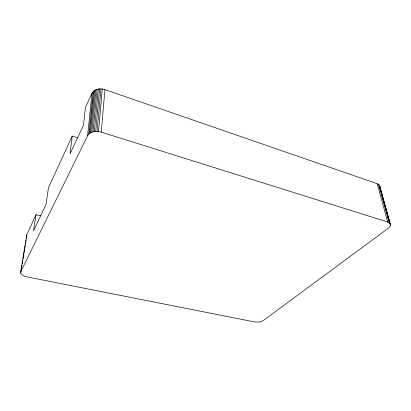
<?xml version="1.0" encoding="UTF-8"?>
<svg xmlns="http://www.w3.org/2000/svg" width="411" height="411" viewBox="0 0 411 411"><rect width="100%" height="100%" fill="white"/><g stroke="black" fill="none" stroke-linecap="round" stroke-linejoin="round"><path stroke-width="0.62" d="M40.792 215.837L36.034 214.681L26.813 234.691L20.55 272.76C21.197 275.421 24.403 276.249 26.705 276.839L254.558 321.931L258.57 322.06L261.684 321.356L263.42 320.457L388.143 228.362C389.561 227.36 391.185 225.377 390.075 223.589L379.512 185.371L377.175 183.686L104.903 89.593C100.474 88.062 94.366 88.725 91.966 93.276L85.431 107.466L83.454 125.401L70.055 153.719L72.233 136.103L77.607 137.742M390.075 223.589L387.665 221.991L101.296 132.137L104.903 89.593M101.296 132.137L98.517 131.541L102.293 88.971M20.55 272.76L20.735 271.789L87.589 135.779C89.434 132.434 93.528 131.335 97.094 131.428L100.952 88.853M95.686 131.448L99.626 88.868M94.314 131.602L98.332 89.017M92.999 131.88L97.094 89.3M91.771 132.28L95.938 89.706M90.651 132.794L94.879 90.225M88.807 134.125L93.127 91.586M89.66 133.411L93.934 90.857M87.589 135.779L91.966 93.276M36.034 214.681L33.476 231.013L46.001 204.55L48.462 187.709L72.233 136.103M20.663 273.264L21.583 267.618M21.788 266.364L21.994 265.11M22.199 263.857L22.405 262.598M22.61 261.345L22.816 260.091M23.021 258.838L25.282 245.038M25.487 243.78L25.693 242.526M25.898 241.272L26.099 240.019M26.304 238.765L26.51 237.507M26.813 234.691L26.617 235.719L26.941 236.787M97.094 131.428L98.517 131.541M379.512 185.371L390.45 224.704M380.052 187.791L381.752 193.941M382.091 195.168L383.792 201.318M384.131 202.551L385.831 208.701M386.17 209.934L390.414 225.31M379.112 184.858L389.669 223.101M378.582 184.395L389.125 222.664M377.175 183.686L387.665 221.991M379.774 185.936L379.903 186.543"/></g></svg>
